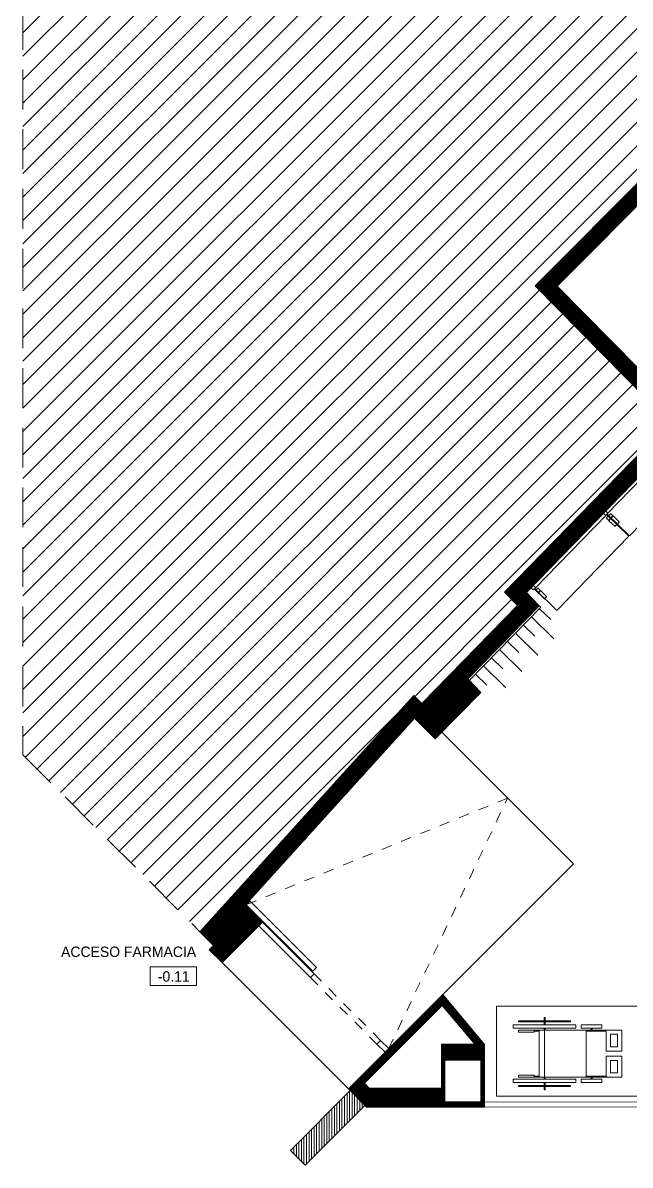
# Model space of a CAD drawing. Header units: millimetres. Extents: x -177 to 251, y 63 to 264.
# Drawn here: x 153.55 to 159.37, y 184.02 to 194.96 of the extents above; entities that cross this region are included whole.
import ezdxf

# ---------------------------------------------------------------- set-up
doc = ezdxf.new("R2010")
doc.units = ezdxf.units.MM
doc.header["$LTSCALE"] = 0.01
doc.linetypes.add('TRAZOS', pattern=[19.05, 12.7, -6.35])
for name, color, linetype, lineweight in [('ARQ_AUXILIARES', 4, 'Continuous', 0), ('ARQ_DISCONTINUAS', 6, 'TRAZOS', 5), ('ARQ_MOBILIARIO', 102, 'Continuous', 5), ('ARQ_PROYECCION', 3, 'Continuous', 9), ('ARQ_PROYECCION 1', 3, 'Continuous', 13), ('ARQ_SECCION', 1, 'Continuous', 25)]:
    doc.layers.add(name, color=color, linetype=linetype, lineweight=lineweight)
doc.layers.add('SOMBR_SECCIÓN', color=9, linetype='Continuous', lineweight=0, true_color=0x808080)
doc.styles.add('Arial', font='GOTHIC.TTF', dxfattribs={"height": 0.0036})

# ---------------------------------------------------------------- blocks, each defined once
blk = doc.blocks.new('silla ruedas')
at = {"layer": 'ARQ_MOBILIARIO'}
for p, q in [((-8592, -87215), (-8562, -87215)), ((-8592, -87215), (-8592, -87815)), ((-8562, -87215), (-8562, -87815)), ((-8072, -87215), (-8072, -87815)), ((-8072, -87215), (-8042, -87215)), ((-8042, -87215), (-8042, -87815)), ((-8632, -87265), (-8632, -87765)), ((-8632, -87265), (-8622, -87265)), ((-8622, -87265), (-8622, -87765)), ((-8542, -87265), (-8542, -87915)), ((-8542, -87265), (-8522, -87265)), ((-8522, -87265), (-8522, -87415)), ((-8112, -87265), (-8112, -87415)), ((-8112, -87265), (-8092, -87265)), ((-8092, -87265), (-8092, -87737)), ((-8012, -87265), (-8012, -87765)), ((-8012, -87265), (-8002, -87265)), ((-8002, -87265), (-8002, -87765)), ((-8542, -87415), (-8522, -87415)), ((-8542, -87465), (-8402, -87465)), ((-8532, -87415), (-8532, -87465)), ((-8532, -87465), (-8092, -87465)), ((-8112, -87415), (-8092, -87415)), ((-8102, -87415), (-8102, -87465)), ((-8662, -87510), (-8632, -87510)), ((-8662, -87510), (-8662, -87520)), ((-8662, -87520), (-8632, -87520)), ((-8622, -87510), (-8592, -87510)), ((-8622, -87520), (-8592, -87520)), ((-8562, -87510), (-8542, -87510)), ((-8562, -87520), (-8542, -87520)), ((-8542, -87515), (-8092, -87515)), ((-8542, -87515), (-8413, -87515)), ((-8092, -87510), (-8072, -87510)), ((-8092, -87520), (-8092, -88255)), ((-8092, -87520), (-8072, -87520)), ((-8042, -87510), (-8012, -87510)), ((-8042, -87520), (-8012, -87520)), ((-8002, -87510), (-7972, -87510)), ((-8002, -87520), (-7972, -87520)), ((-7972, -87510), (-7972, -87520)), ((-8632, -87765), (-8622, -87765)), ((-8012, -87765), (-8002, -87765)), ((-8592, -87815), (-8562, -87815)), ((-8592, -87865), (-8592, -88065)), ((-8592, -87865), (-8562, -87865)), ((-8562, -87865), (-8562, -88065)), ((-8542, -87832), (-8542, -88255)), ((-8542, -87915), (-8092, -87915)), ((-8542, -87915), (-8506, -87915)), ((-8532, -87915), (-8532, -88105)), ((-8102, -87915), (-8102, -88105)), ((-8072, -87815), (-8042, -87815)), ((-8072, -87865), (-8072, -88065)), ((-8072, -87865), (-8042, -87865)), ((-8042, -87865), (-8042, -88065)), ((-8562, -87960), (-8542, -87960)), ((-8562, -87970), (-8542, -87970)), ((-8092, -87960), (-8072, -87960)), ((-8092, -87970), (-8072, -87970)), ((-8592, -88065), (-8562, -88065)), ((-8342, -88105), (-8542, -88105)), ((-8342, -88105), (-8342, -88255)), ((-8292, -88105), (-8102, -88105)), ((-8292, -88105), (-8292, -88255)), ((-8072, -88065), (-8042, -88065)), ((-8502, -88145), (-8382, -88145)), ((-8502, -88145), (-8502, -88215)), ((-8502, -88215), (-8382, -88215)), ((-8382, -88145), (-8382, -88215)), ((-8252, -88145), (-8132, -88145)), ((-8252, -88145), (-8252, -88215)), ((-8252, -88215), (-8132, -88215)), ((-8132, -88145), (-8132, -88215)), ((-8542, -88255), (-8342, -88255)), ((-8292, -88255), (-8092, -88255)), ((-8292, -88255), (-8092, -88255))]:
    blk.add_line(p, q, dxfattribs=at)

msp = doc.modelspace()

# ---------------------------------------------------------------- hatches: boundary and pattern name
at = {"layer": 'ARQ_MOBILIARIO'}
h = msp.add_hatch(dxfattribs=at)
h.set_pattern_fill('ANSI31', color=256, scale=0.007645, angle=45)
h.set_pattern_definition([(90, (408.54255, 159.661638), (-0.024273387, 7e-13), [])])
h.paths.add_polyline_path([(156.256, 184.023), (156.829, 184.596), (156.688, 184.738), (156.115, 184.165)])
at = {"layer": 'SOMBR_SECCIÓN'}
h = msp.add_hatch(dxfattribs=at)
h.set_pattern_fill('LINE', color=256, scale=0.05, angle=45)
h.paths.add_polyline_path([(163.056, 196.308), (165.285, 194.082), (165.972, 194.769), (166.814, 194.769), (166.814, 196.349), (167.464, 196.349), (167.464, 197.419), (168.444, 197.419), (171.794, 197.419), (171.794, 200.798), (153.554, 200.798), (153.554, 187.953), (155.249, 186.258), (157.298, 188.518), (157.375, 188.442), (158.289, 189.38), (158.166, 189.508), (159.747, 191.132), (158.459, 192.44), (160.648, 194.637), (161.015, 194.265)])
h = msp.add_hatch(dxfattribs=at)
h.set_pattern_fill('LINE', color=256, scale=0.0018, angle=45)
h.paths.add_polyline_path([(166.964, 194.58), (166.864, 194.58), (166.864, 193.609), (166.889, 193.609), (166.889, 194.529), (166.939, 194.529), (166.939, 193.609), (166.964, 193.609)], flags=17)
h.paths.add_polyline_path([(162.068, 190.839), (162.267, 191.035), (162.25, 191.053), (161.595, 190.407), (161.56, 190.443), (162.215, 191.089), (162.197, 191.107), (161.471, 190.39), (161.559, 190.301), (161.714, 190.454), (162.072, 190.807), (162.107, 190.771), (161.594, 190.266), (161.612, 190.248), (162.067, 190.697), (162.649, 190.108), (162.749, 190.149)])
h.paths.add_polyline_path([(164.434, 190.026), (164.409, 190.026), (164.409, 189.106), (164.359, 189.106), (164.359, 190.026), (164.334, 190.026), (164.334, 189.054), (164.434, 189.054)], flags=17)
h.paths.add_polyline_path([(157.939, 188.549), (157.814, 188.678), (158.498, 189.379), (158.374, 189.507), (159.353, 190.512), (159.143, 190.512), (158.166, 189.508), (158.289, 189.38), (157.375, 188.442), (157.298, 188.518), (155.249, 186.258), (155.38, 186.127), (155.339, 186.086), (155.463, 185.963), (155.495, 185.994), (155.848, 186.348), (155.683, 186.513), (157.304, 188.301), (157.501, 188.104)])
h.paths.add_polyline_path([(161.179, 189.524), (160.879, 189.524), (161.099, 189.742), (160.959, 189.885), (160.594, 189.524), (160.594, 188.954), (161.179, 188.954), (165.677, 188.954), (165.677, 189.054), (162.749, 189.054), (162.749, 190.149), (162.699, 190.128), (162.668, 190.115), (162.649, 190.108), (162.649, 189.054), (161.179, 189.054)])
h.paths.add_polyline_path([(166.684, 189.649), (165.676, 189.649), (165.677, 188.954), (166.684, 188.954)])
h.paths.add_polyline_path([(166.684, 190.512), (166.584, 190.512), (166.584, 189.649), (166.684, 189.649)])
h.paths.add_polyline_path([(166.684, 191.501), (166.964, 191.501), (166.964, 192.039), (170.271, 192.039), (170.271, 192.189), (166.964, 192.189), (166.964, 192.789), (166.864, 192.789), (166.864, 191.601), (166.584, 191.601), (163.645, 191.601), (163.331, 191.918), (163.545, 192.132), (163.545, 192.132), (163.545, 192.132), (165.28, 193.869), (165.994, 194.58), (165.783, 194.58), (165.285, 194.082), (164.786, 194.58), (164.568, 194.58), (165.209, 193.939), (163.261, 191.989), (163.032, 192.222), (163.024, 192.214), (162.83, 192.408), (162.76, 192.337), (162.953, 192.144), (162.706, 191.9), (162.852, 191.753), (162.781, 191.683), (162.851, 191.611), (162.922, 191.682), (163.319, 191.279), (163.543, 191.501), (164.334, 191.501), (164.334, 190.846), (164.434, 190.846), (164.434, 191.501), (166.584, 191.501), (166.584, 190.512), (166.684, 190.512)])
h.paths.add_polyline_path([(163.489, 191.659), (163.327, 191.498), (162.914, 191.9), (163.08, 192.074)], flags=16)
edge = h.paths.add_edge_path(flags=0)
edge.add_arc((163.311, 191.635), 0.055, 0, 360)
h.paths.add_polyline_path([(158.67, 192.439), (160.662, 194.438), (161.029, 194.066), (161.542, 194.58), (161.33, 194.58), (161.015, 194.265), (160.705, 194.58), (160.591, 194.58), (158.459, 192.44), (159.747, 191.132), (159.143, 190.512), (159.353, 190.512), (159.957, 191.133)])
h.paths.add_polyline_path([(163.053, 196.093), (164.568, 194.58), (164.786, 194.58), (163.056, 196.308), (161.33, 194.58), (161.542, 194.58)])
h.paths.add_polyline_path([(170.494, 195.909), (166.964, 195.909), (166.964, 196.199), (167.614, 196.199), (167.614, 197.269), (171.364, 197.269), (171.364, 197.239), (171.764, 197.239), (171.764, 196.889), (171.614, 196.889), (171.614, 194.58), (171.794, 194.58), (171.794, 197.419), (167.464, 197.419), (167.464, 196.349), (166.814, 196.349), (166.814, 194.769), (165.972, 194.769), (165.783, 194.58), (165.994, 194.58), (166.034, 194.619), (166.864, 194.619), (166.864, 194.58), (166.964, 194.58), (166.964, 194.619), (166.964, 195.809), (169.574, 195.809), (169.574, 194.58), (169.674, 194.58), (169.674, 195.809), (170.494, 195.809)])
h.paths.add_polyline_path([(171.794, 192.189), (171.234, 192.189), (171.234, 191.609), (171.694, 191.609), (171.694, 190.512), (171.794, 190.512)])
h.paths.add_polyline_path([(171.364, 191.748), (171.364, 192.098), (171.764, 192.098), (171.764, 191.748)], flags=16)
h.paths.add_polyline_path([(171.764, 192.098), (171.364, 192.098), (171.364, 191.748), (171.764, 191.748)], flags=16)
h.paths.add_polyline_path([(169.674, 194.58), (169.574, 194.58), (169.574, 193.589), (169.674, 193.589)], flags=17)
h.paths.add_polyline_path([(171.794, 194.58), (171.614, 194.58), (171.614, 193.249), (171.794, 193.249)])
h.paths.add_polyline_path([(171.794, 190.512), (171.694, 190.512), (171.694, 187.369), (171.384, 187.369), (171.384, 186.979), (171.794, 186.979)])
h.paths.add_polyline_path([(171.784, 186.979), (171.384, 186.979), (171.384, 186.629), (171.784, 186.629)])
h.paths.add_polyline_path([(169.786, 184.902), (169.704, 184.986), (169.704, 184.589), (169.354, 184.589), (169.354, 184.989), (169.266, 184.989), (169.266, 184.579), (169.786, 184.579)])
h.paths.add_polyline_path([(169.704, 184.986), (169.7, 184.989), (169.354, 184.989), (169.354, 184.589), (169.704, 184.589)], flags=17)
h.paths.add_polyline_path([(166.904, 184.989), (166.515, 184.989), (166.515, 184.929), (166.368, 184.929), (166.368, 184.579), (166.904, 184.579)])
h.paths.add_polyline_path([(166.368, 185.013), (165.768, 185.013), (165.768, 184.505), (166.368, 184.505)])
h.paths.add_polyline_path([(165.768, 184.929), (165.584, 184.929), (165.584, 184.579), (165.768, 184.579)])
h.paths.add_polyline_path([(161.095, 185.179), (160.655, 185.179), (160.655, 184.579), (161.095, 184.579)])
h.paths.add_polyline_path([(161.025, 185.029), (161.025, 184.629), (160.675, 184.629), (160.675, 185.029)], flags=0)
h.paths.add_polyline_path([(161.025, 185.029), (160.675, 185.029), (160.675, 184.629), (161.025, 184.629)], flags=16)
h.paths.add_polyline_path([(157.94, 185.029), (157.59, 185.029), (157.59, 184.629), (157.94, 184.629)], flags=0)
h.paths.add_polyline_path([(157.974, 185.177), (157.574, 185.656), (156.774, 184.856), (156.672, 184.753), (156.845, 184.58), (157.974, 184.583)])
h.paths.add_polyline_path([(157.59, 184.629), (157.59, 185.029), (157.94, 185.029), (157.94, 184.629)], flags=16)
h.paths.add_polyline_path([(156.873, 184.757), (156.824, 184.807), (157.569, 185.552), (157.883, 185.177), (157.563, 185.177), (157.563, 184.757)], flags=16)
h.paths.add_polyline_path([(171.614, 196.375), (171.614, 195.909)], flags=17)
h.paths.add_polyline_path([(171.614, 195.909), (171.324, 195.909), (171.314, 195.909), (171.314, 195.809), (171.614, 195.809)], flags=17)
h.paths.add_polyline_path([(171.764, 197.239), (171.364, 197.239), (171.364, 196.889), (171.614, 196.889), (171.764, 196.889)], flags=17)

# ---------------------------------------------------------------- linework, layer by layer
at = {"layer": 'ARQ_AUXILIARES', "ltscale": 0.5}
for p, q in [((158.825, 186.907), (157.564, 188.168)), ((157.574, 185.656), (158.825, 186.907)), ((155.463, 185.963), (156.672, 184.753))]:
    msp.add_line(p, q, dxfattribs=at)
at = {"layer": 'ARQ_DISCONTINUAS', "ltscale": 3}
for p, q in [((153.554, 200.798), (153.554, 187.953)), ((153.554, 187.953), (155.249, 186.258))]:
    msp.add_line(p, q, dxfattribs=at)
at = {"layer": 'ARQ_DISCONTINUAS', "ltscale": 0.5}
for p, q in [((156.307, 185.819), (156.943, 185.182)), ((156.978, 185.218), (156.342, 185.854))]:
    msp.add_line(p, q, dxfattribs=at)
msp.add_lwpolyline([(157.057, 185.139), (158.194, 187.537), (155.683, 186.513)], dxfattribs=at)
at = {"layer": 'ARQ_MOBILIARIO', "ltscale": 10}
for p, q in [((158.5, 189.35), (158.607, 189.246)), ((158.347, 189.194), (158.454, 189.089)), ((158.423, 189.272), (158.638, 189.062)), ((158.27, 189.115), (158.485, 188.906)), ((158.194, 189.037), (158.301, 188.932)), ((158.041, 188.88), (158.148, 188.775)), ((158.118, 188.959), (158.332, 188.749)), ((157.965, 188.802), (158.179, 188.592)), ((157.888, 188.723), (157.996, 188.619))]:
    msp.add_line(p, q, dxfattribs=at)
for points in [[(159.155, 190.265), (159.133, 190.286), (159.112, 190.265), (159.134, 190.244), (159.144, 190.255), (159.242, 190.159), (159.262, 190.179, 0.414214), (159.262, 190.182), (159.207, 190.235), (159.204, 190.235), (159.186, 190.216), (159.183, 190.22), (159.201, 190.238, 0.414214), (159.201, 190.241), (159.182, 190.259, 0.414214), (159.179, 190.259), (159.161, 190.241), (159.145, 190.256), (159.837, 190.967)], [(159.134, 190.244), (159.112, 190.265), (159.133, 190.286), (159.155, 190.265), (159.144, 190.255), (159.242, 190.159), (159.223, 190.139, -0.414214), (159.22, 190.139), (159.165, 190.192), (159.165, 190.195), (159.183, 190.213), (159.18, 190.217), (159.162, 190.198, -0.414214), (159.159, 190.198), (159.14, 190.216, -0.414214), (159.14, 190.219), (159.158, 190.238), (159.143, 190.253)], [(158.46, 189.552), (158.438, 189.573), (158.417, 189.551), (158.439, 189.53), (158.449, 189.541), (158.547, 189.445), (158.567, 189.465, 0.414214), (158.567, 189.468), (158.512, 189.521), (158.51, 189.521), (158.491, 189.503), (158.488, 189.506), (158.506, 189.525, 0.414214), (158.506, 189.528), (158.487, 189.546, 0.414214), (158.485, 189.546), (158.466, 189.527), (158.451, 189.542), (159.143, 190.253)]]:
    msp.add_lwpolyline(points, format="xyb", dxfattribs=at)
for points in [[(159.833, 190.962), (159.84, 190.963), (160.048, 190.76), (160.048, 190.753), (159.365, 190.051), (159.358, 190.051), (159.15, 190.253), (159.15, 190.26)], [(159.138, 190.249), (159.146, 190.249), (159.353, 190.047), (159.353, 190.04), (158.67, 189.337), (158.663, 189.337), (158.455, 189.54), (158.455, 189.547)]]:
    msp.add_lwpolyline(points, dxfattribs=at)
msp.add_lwpolyline([(157.828, 188.664), (158.512, 189.365), (158.498, 189.378), (157.814, 188.678)], close=True, dxfattribs=at)
at = {"layer": 'ARQ_MOBILIARIO'}
for points in [[(154.772, 185.744), (155.217, 185.744), (155.217, 185.921), (154.772, 185.921)], [(158.089, 185.545), (160.519, 185.545), (160.519, 184.685), (158.089, 184.685)], [(156.256, 184.023), (156.829, 184.596), (156.688, 184.738), (156.115, 184.165)]]:
    msp.add_lwpolyline(points, close=True, dxfattribs=at)
at = {"layer": 'ARQ_PROYECCION', "ltscale": 0.5}
msp.add_lwpolyline([(157.974, 184.628), (160.655, 184.625), (160.655, 184.58), (157.974, 184.583), (157.974, 184.628)], dxfattribs=at)
at = {"layer": 'ARQ_PROYECCION 1', "ltscale": 0.5}
for p, q in [((155.848, 186.348), (156.342, 185.854)), ((155.813, 186.313), (156.307, 185.819)), ((156.342, 185.854), (156.307, 185.819)), ((156.978, 185.218), (156.943, 185.182)), ((156.943, 185.182), (157.022, 185.104)), ((156.978, 185.218), (157.057, 185.139))]:
    msp.add_line(p, q, dxfattribs=at)
msp.add_lwpolyline([(155.693, 186.515), (156.33, 185.879), (156.365, 185.914), (155.729, 186.55), (155.693, 186.515)], dxfattribs=at)
at = {"layer": 'ARQ_SECCION', "ltscale": 0.5}
for points in [[(160.648, 194.637), (158.459, 192.44), (159.747, 191.132), (158.166, 189.508), (158.289, 189.38), (157.375, 188.442), (157.298, 188.518), (155.249, 186.258), (155.38, 186.127), (155.339, 186.086), (155.463, 185.963), (155.495, 185.994), (155.848, 186.348), (155.683, 186.513), (157.304, 188.301), (157.501, 188.104), (157.939, 188.549), (157.814, 188.678), (158.498, 189.379), (158.374, 189.507), (159.957, 191.133), (158.67, 192.439), (160.662, 194.438)], [(156.824, 184.807), (157.569, 185.552), (157.883, 185.177), (157.563, 185.177), (157.563, 184.757), (156.873, 184.757), (156.824, 184.807)]]:
    msp.add_lwpolyline(points, dxfattribs=at)
for points in [[(157.574, 185.656), (156.774, 184.856), (156.672, 184.753), (156.845, 184.58), (157.974, 184.583), (157.974, 185.177)], [(157.59, 184.629), (157.94, 184.629), (157.94, 185.029), (157.59, 185.029)]]:
    msp.add_lwpolyline(points, close=True, dxfattribs=at)

# ---------------------------------------------------------------- block references
at = {"layer": 'ARQ_AUXILIARES', "xscale": 0.001, "yscale": 0.001, "zscale": 0.001, "rotation": 90}
msp.add_blockref('silla ruedas', (71.033, 193.408), dxfattribs=at)

# ---------------------------------------------------------------- texts
at = {"layer": 'ARQ_MOBILIARIO', "style": 'Arial'}
for s, p in [('ACCESO FARMACIA', (153.92, 186.016)), ('-0.11', (154.846, 185.78))]:
    msp.add_text(s, height=0.1, dxfattribs=at).set_placement(p)

doc.saveas('drawing.dxf')
